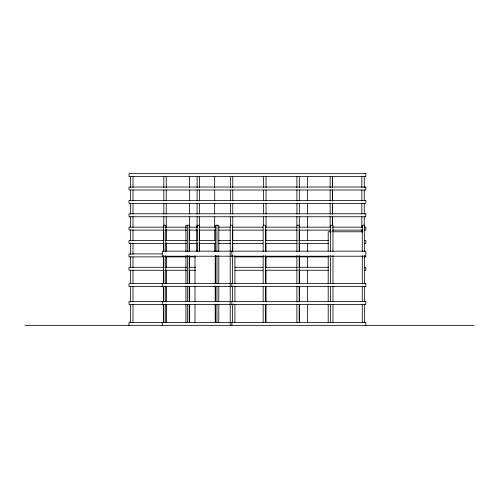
<?xml version="1.0" encoding="UTF-8"?>
<svg xmlns="http://www.w3.org/2000/svg" width="499" height="499" viewBox="0 0 499 499"><rect width="100%" height="100%" fill="white"/><g stroke="black" fill="none" stroke-linecap="round" stroke-linejoin="round"><path stroke-width="0.75" d="M296.88 225.236L299.238 225.236L299.238 251.621M164.052 227.157L128.998 227.157L128.998 230.126L164.052 230.126M165.612 227.157L186.645 227.157M188.984 227.157L197.554 227.157M199.113 227.157L215.474 227.157M218.587 227.157L230.276 227.157M232.609 227.157L262.992 227.157M265.331 227.157L297.273 227.157M298.826 227.157L330.962 227.157M332.328 227.157L362.711 227.157M364.27 227.157L365.823 227.157L365.823 230.126L364.27 230.126M165.612 230.126L186.645 230.126M188.984 230.126L197.554 230.126M199.113 230.126L215.474 230.126M218.587 230.126L230.276 230.126M232.609 230.126L262.992 230.126M265.331 230.126L297.273 230.126M298.826 230.126L330.962 230.126M332.328 230.126L362.711 230.126M331.286 231.779L328.205 231.779L328.205 251.116M332.827 231.779L362.854 231.779M164.052 240.53L128.998 240.53L128.998 243.506L164.052 243.506M165.612 240.53L186.645 240.53M188.984 240.53L197.554 240.53M199.113 240.53L215.474 240.53M218.587 240.53L230.276 240.53M232.609 240.53L262.992 240.53M265.331 240.53L297.273 240.53M298.826 240.53L328.685 240.53M364.27 240.53L365.823 240.53L365.823 243.506L364.27 243.506M165.612 243.506L186.645 243.506M188.984 243.506L197.554 243.506M199.113 243.506L215.474 243.506M218.587 243.506L230.276 243.506M232.609 243.506L262.992 243.506M265.331 243.506L297.273 243.506M298.826 243.506L328.685 243.506M162.499 253.91L128.998 253.91L128.998 256.879L164.052 256.879M365.823 256.212L162.269 256.212L162.269 251.159L365.823 251.159L365.823 256.879L364.27 256.879M165.612 256.879L186.645 256.879M188.984 256.879L195.72 256.879M234.948 256.879L262.992 256.879M265.331 256.879L297.273 256.879M298.826 256.879L328.685 256.879M164.052 267.283L128.998 267.283L128.998 270.258L164.052 270.258M165.612 267.283L186.645 267.283M188.984 267.283L195.72 267.283M234.948 267.283L262.992 267.283M265.331 267.283L297.273 267.283M298.826 267.283L328.685 267.283M364.27 267.283L365.823 267.283L365.823 270.258L364.27 270.258M165.612 270.258L186.645 270.258M188.984 270.258L195.72 270.258M234.948 270.258L262.992 270.258M265.331 270.258L297.273 270.258M298.826 270.258L328.685 270.258M24.95 325.348L474.05 325.348M365.823 325.348L365.823 322.379L128.998 322.379L128.998 325.348M364.638 251.621L364.638 225.236L362.28 225.236L362.28 251.621M364.638 255.5L364.638 283.444M364.638 286.545L364.638 301.29M364.638 304.396L364.638 322.248M364.251 176.758L364.251 187.655M364.251 189.988L364.251 200.879M364.251 203.212L364.251 214.102M364.251 216.435L364.251 224.993M362.28 255.5L362.28 283.444M362.28 286.545L362.28 301.29M362.28 304.396L362.28 322.248M361.837 176.758L361.837 187.655M361.837 189.988L361.837 200.879M361.837 203.212L361.837 214.102M361.837 216.435L361.837 227.326M361.837 229.665L361.837 231.998M332.97 251.621L332.97 225.236L330.612 225.236L330.612 251.621M332.97 255.5L332.97 283.444M332.97 286.545L332.97 301.29M332.97 304.396L332.97 322.248M332.565 176.758L332.565 187.655M332.565 189.988L332.565 200.879M332.565 203.212L332.565 214.102M332.565 216.435L332.565 224.993M332.477 176.758L332.477 187.655M332.477 189.988L332.477 200.879M332.477 203.212L332.477 214.102M332.477 216.435L332.477 224.993M330.612 255.5L330.612 283.444M330.612 286.545L330.612 301.29M330.612 304.396L330.612 322.248M330.145 176.758L330.145 187.655M330.145 189.988L330.145 200.879M330.145 203.212L330.145 214.102M330.145 216.435L330.145 227.326M330.145 229.665L330.145 231.998M328.205 255.756L328.205 283.594M328.205 285.915L328.205 301.377M328.205 304.471L328.205 322.254M307.446 176.758L307.446 187.655M307.446 189.988L307.446 200.879M307.446 203.212L307.446 214.102M307.446 216.435L307.446 227.326M307.446 229.665L307.446 240.555M307.446 242.888L307.446 251.446M307.446 256.891L307.446 267.782M307.446 270.115L307.446 283.338M307.446 286.451L307.446 302.014M307.446 304.346L307.446 322.242M299.3 176.758L299.3 187.655M299.3 189.988L299.3 200.879M299.3 203.212L299.3 214.102M299.3 216.435L299.3 227.326M299.3 229.665L299.3 240.555M299.3 242.888L299.3 251.446M299.3 256.891L299.3 267.782M299.3 270.115L299.3 283.338M299.3 286.451L299.3 302.014M299.3 304.346L299.3 322.242M299.238 255.5L299.238 283.444M299.238 286.545L299.238 301.29M299.238 304.396L299.238 322.248M296.886 176.758L296.886 187.655M296.886 189.988L296.886 200.879M296.886 203.212L296.886 214.102M296.886 216.435L296.88 251.621M296.88 255.5L296.88 283.444M296.886 286.451L296.886 302.014M296.886 304.346L296.88 322.248M266.036 176.758L266.036 187.655M266.036 189.988L266.036 200.879M266.036 203.212L266.036 214.102M266.036 216.435L266.036 227.326M266.036 229.665L266.036 240.555M266.036 242.888L266.036 251.446M266.036 256.891L266.036 267.782M266.036 270.115L266.036 283.338M266.036 286.451L266.036 302.014M266.036 304.346L266.036 322.242M265.505 251.621L265.505 225.236L263.148 225.236L263.148 251.621M265.505 255.5L265.505 283.444M265.505 286.545L265.505 301.29M265.505 304.396L265.505 322.248M263.622 176.758L263.622 187.655M263.622 189.988L263.622 200.879M263.622 203.212L263.622 214.102M263.622 216.435L263.622 224.993M263.148 255.5L263.148 283.444M263.148 286.545L263.148 301.29M263.148 304.396L263.148 322.248M234.917 255.8L234.917 283.619M234.917 285.939L234.917 301.396M234.917 304.484L234.917 322.26M232.777 176.758L232.777 187.655M232.777 189.988L232.777 200.879M232.777 203.212L232.777 214.102M232.777 216.435L232.777 227.326M232.777 229.665L232.777 240.555M232.777 242.888L232.777 251.446M232.578 251.621L232.578 225.236L230.22 225.236L230.22 325.348M232.578 255.5L232.578 283.444M232.578 286.545L232.578 301.29M232.578 304.396L232.578 322.248M231.904 251.159L231.904 256.212M231.904 283.638L231.904 286.607M231.904 301.471L231.904 304.446M231.904 322.379L231.904 325.348M230.357 176.758L230.357 187.655M230.357 189.988L230.357 200.879M230.357 203.212L230.357 214.102M230.357 216.435L230.357 224.993M218.799 251.621L218.799 225.236L215.512 225.236L215.512 251.621M218.799 255.5L218.799 283.444M218.799 286.545L218.799 301.29M218.799 304.396L218.799 322.248M216.965 225.236L216.965 251.621M216.965 255.5L216.965 283.444M216.965 286.545L216.965 301.29M216.965 304.396L216.965 322.248M215.512 255.5L215.512 283.444M215.512 286.545L215.512 301.29M215.512 304.396L215.512 322.248M215.181 255.8L215.181 283.619M215.181 285.939L215.181 301.396M215.181 304.484L215.181 322.26M214.682 176.758L214.682 187.655M214.682 189.988L214.682 200.879M214.682 203.212L214.682 214.102M214.682 216.435L214.682 227.326M214.682 229.665L214.682 240.555M214.682 242.888L214.682 251.446M199.513 176.758L199.513 187.655M199.513 189.988L199.513 200.879M199.513 203.212L199.513 214.102M199.513 216.435L199.513 227.326M199.513 229.665L199.513 240.555M199.513 242.888L199.513 251.446M199.288 251.621L199.288 225.236L196.93 225.236L196.93 251.621M197.099 176.758L197.099 187.655M197.099 189.988L197.099 200.879M197.099 203.212L197.099 214.102M197.099 216.435L197.099 227.326M197.099 229.665L197.099 240.555M197.099 242.888L197.099 251.446M194.997 255.8L194.997 283.619M194.997 285.939L194.997 301.396M194.997 304.484L194.997 322.26M189.651 176.758L189.651 187.655M189.651 189.988L189.651 200.879M189.651 203.212L189.651 214.102M189.651 216.435L189.651 227.326M189.651 229.665L189.651 240.555M189.651 242.888L189.651 251.446M189.651 256.891L189.651 267.782M189.651 270.115L189.651 283.338M189.651 286.451L189.651 302.014M189.651 304.346L189.651 322.242M189.19 251.621L189.19 225.236L185.902 225.236L185.902 251.621M189.19 255.5L189.19 283.444M189.19 286.545L189.19 301.29M189.19 304.396L189.19 322.248M187.35 225.236L187.35 251.621M187.35 255.5L187.35 283.444M187.35 286.545L187.35 301.29M187.35 304.396L187.35 322.248M185.902 255.5L185.902 283.444M185.902 286.545L185.902 301.29M185.902 304.396L185.902 322.248M166.248 176.758L166.248 187.655M166.248 189.988L166.248 200.879M166.248 203.212L166.248 214.102M166.248 216.435L166.248 227.326M166.248 229.665L166.248 240.555M166.248 242.888L166.248 251.446M166.248 256.891L166.248 267.782M166.248 270.115L166.248 283.338M166.248 286.451L166.248 302.014M166.248 304.346L166.248 322.242M165.818 251.621L165.818 225.236L163.454 225.236L163.454 251.621M165.818 255.5L165.818 283.444M165.818 286.545L165.818 301.29M165.818 304.396L165.818 322.248M163.834 176.758L163.834 187.655M163.834 189.988L163.834 200.879M163.834 203.212L163.834 214.102M163.834 216.435L163.834 227.326M163.834 229.665L163.834 240.555M163.834 242.888L163.834 251.446M163.834 256.891L163.834 267.782M163.834 270.115L163.834 283.338M163.834 286.451L163.834 302.014M163.834 304.346L163.834 322.242M163.454 255.5L163.454 283.444M163.454 286.545L163.454 301.29M163.454 304.396L163.454 322.248M162.269 283.638L162.269 286.607M162.269 301.471L162.269 304.446M162.269 322.379L162.269 325.348M132.99 176.758L132.99 187.655M132.99 189.988L132.99 200.879M132.99 203.212L132.99 214.102M132.99 216.435L132.99 227.326M132.99 229.665L132.99 240.555M132.99 242.888L132.99 254.559M132.99 256.891L132.99 267.782M132.99 270.115L132.99 283.338M132.99 286.451L132.99 302.014M132.99 304.346L132.99 322.242M130.57 176.758L130.57 187.655M130.57 189.988L130.57 200.879M130.57 203.212L130.57 214.102M130.57 216.435L130.57 227.326M130.57 229.665L130.57 240.555M130.57 242.888L130.57 254.559M130.57 256.891L130.57 267.782M130.57 270.115L130.57 283.338M130.57 286.451L130.57 302.014M130.57 304.346L130.57 322.242M365.823 173.652L128.998 173.652L128.998 176.621L365.823 176.621L365.823 173.652M365.823 187.025L128.998 187.025L128.998 190L365.823 190L365.823 187.025M365.823 200.405L128.998 200.405L128.998 203.374L365.823 203.374L365.823 200.405M365.823 213.778L128.998 213.778L128.998 216.753L365.823 216.753L365.823 213.778M365.823 283.638L128.998 283.638L128.998 286.607L365.823 286.607L365.823 283.638M365.823 301.471L128.998 301.471L128.998 304.446L365.823 304.446L365.823 301.471"/></g></svg>
